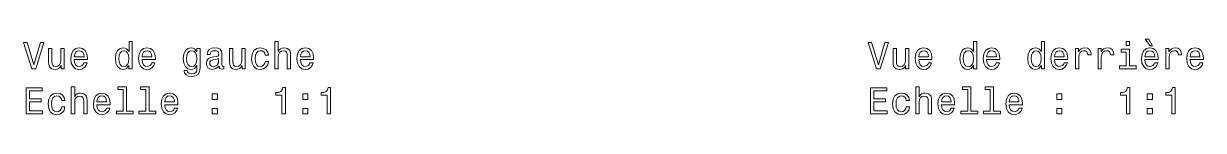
# Model space of a CAD drawing. Extents: x 383 to 866, y 155 to 681.
# Drawn here: x 708 to 866.4, y 384.1 to 394.2 of the extents above; entities that cross this region are included whole.
import ezdxf

# ---------------------------------------------------------------- set-up
doc = ezdxf.new("R2010")
doc.units = 0

msp = doc.modelspace()

# ---------------------------------------------------------------- linework, layer by layer
at = {"color": 7, "lineweight": 13}
for points in [[(710.26, 393.78), (709.39, 390.8), (708.48, 393.78), (708, 393.78), (709.13, 390.28), (709.64, 390.28), (710.74, 393.78)], [(713.47, 392.98), (713.02, 392.98), (713.02, 391.42), (712.97, 391.06), (712.83, 390.79), (712.6, 390.63), (712.3, 390.58), (712.06, 390.62), (711.91, 390.74), (711.83, 390.95), (711.81, 391.24), (711.81, 392.98), (711.36, 392.98), (711.36, 391.2), (711.38, 390.84), (711.47, 390.55), (711.77, 390.28), (712.24, 390.18), (712.49, 390.21), (712.7, 390.31), (712.89, 390.46), (713.04, 390.69), (713.04, 390.28), (713.47, 390.28)], [(714.8, 391.5), (716.58, 391.5), (716.58, 391.71), (716.5, 392.29), (716.28, 392.72), (715.93, 392.98), (715.46, 393.08), (715, 392.98), (714.65, 392.7), (714.42, 392.24), (714.34, 391.63), (714.41, 391.01), (714.64, 390.56), (714.99, 390.28), (715.44, 390.18), (715.84, 390.24), (716.16, 390.42), (716.4, 390.69), (716.53, 391.05), (716.09, 391.05), (716, 390.85), (715.87, 390.7), (715.5, 390.58), (715.21, 390.63), (714.99, 390.81), (714.85, 391.1), (714.8, 391.49)], [(722.15, 390.69), (722.15, 390.28), (722.59, 390.28), (722.59, 393.9), (722.16, 393.9), (722.16, 392.57), (721.82, 392.95), (721.61, 393.04), (721.37, 393.08), (720.95, 392.98), (720.61, 392.7), (720.4, 392.24), (720.32, 391.63), (720.4, 391.02), (720.61, 390.56), (720.95, 390.28), (721.37, 390.18), (721.61, 390.21), (721.82, 390.31)], [(723.91, 391.5), (725.69, 391.5), (725.69, 391.71), (725.61, 392.29), (725.39, 392.72), (725.04, 392.98), (724.57, 393.08), (724.11, 392.98), (723.75, 392.7), (723.53, 392.24), (723.45, 391.63), (723.52, 391.01), (723.75, 390.56), (724.1, 390.28), (724.55, 390.18), (724.94, 390.24), (725.27, 390.42), (725.5, 390.69), (725.64, 391.05), (725.2, 391.05), (725.11, 390.85), (724.98, 390.7), (724.61, 390.58), (724.32, 390.63), (724.1, 390.81), (723.96, 391.1), (723.91, 391.49)], [(731.7, 390.4), (731.7, 392.98), (731.28, 392.98), (731.28, 392.54), (730.93, 392.94), (730.72, 393.04), (730.48, 393.08), (730.05, 392.98), (729.72, 392.7), (729.5, 392.24), (729.43, 391.63), (729.5, 391.02), (729.72, 390.56), (730.05, 390.28), (730.48, 390.18), (730.72, 390.21), (730.93, 390.31), (731.28, 390.69), (731.28, 390.31), (731.24, 390), (731.13, 389.79), (730.92, 389.66), (730.6, 389.61), (730.32, 389.64), (730.12, 389.72), (730.01, 389.85), (729.97, 390.03), (729.54, 390.03), (729.54, 390.01), (729.61, 389.68), (729.81, 389.44), (730.13, 389.29), (730.57, 389.23), (731.1, 389.31), (731.45, 389.52), (731.64, 389.89)], [(734.24, 390.63), (734.24, 390.61), (734.26, 390.44), (734.34, 390.32), (734.66, 390.22), (734.9, 390.26), (734.9, 390.61), (734.8, 390.59), (734.66, 390.66), (734.63, 390.86), (734.63, 392.26), (734.57, 392.62), (734.4, 392.87), (734.09, 393.02), (733.65, 393.08), (733.23, 393.02), (732.92, 392.85), (732.72, 392.58), (732.66, 392.23), (732.66, 392.2), (733.05, 392.2), (733.09, 392.41), (733.2, 392.56), (733.38, 392.65), (733.64, 392.69), (733.89, 392.66), (734.06, 392.58), (734.17, 392.45), (734.2, 392.27), (734.18, 392.06), (734.1, 391.95), (733.9, 391.9), (733.52, 391.86), (733.09, 391.77), (732.78, 391.61), (732.6, 391.36), (732.54, 390.99), (732.59, 390.65), (732.75, 390.41), (733, 390.25), (733.35, 390.19), (733.82, 390.3)], [(737.75, 392.98), (737.31, 392.98), (737.31, 391.42), (737.26, 391.06), (737.11, 390.79), (736.89, 390.63), (736.59, 390.58), (736.35, 390.62), (736.2, 390.74), (736.12, 390.95), (736.09, 391.24), (736.09, 392.98), (735.65, 392.98), (735.65, 391.2), (735.67, 390.84), (735.76, 390.55), (736.05, 390.28), (736.52, 390.18), (736.78, 390.21), (736.99, 390.31), (737.18, 390.46), (737.33, 390.69), (737.33, 390.28), (737.75, 390.28)], [(740.43, 392.09), (740.87, 392.09), (740.77, 392.49), (740.56, 392.81), (740.22, 393), (739.78, 393.08), (739.3, 392.98), (738.93, 392.7), (738.7, 392.24), (738.62, 391.62), (738.69, 391.01), (738.92, 390.56), (739.28, 390.28), (739.77, 390.18), (740.2, 390.25), (740.54, 390.47), (740.77, 390.8), (740.87, 391.24), (740.45, 391.24), (740.37, 390.96), (740.23, 390.75), (740.03, 390.62), (739.78, 390.58), (739.47, 390.64), (739.25, 390.84), (739.12, 391.17), (739.07, 391.64), (739.12, 392.09), (739.26, 392.42), (739.48, 392.62), (739.78, 392.69), (740.04, 392.65), (740.24, 392.53), (740.37, 392.34)], [(741.74, 390.28), (742.18, 390.28), (742.18, 391.84), (742.23, 392.2), (742.37, 392.46), (742.6, 392.62), (742.9, 392.68), (743.15, 392.63), (743.3, 392.49), (743.37, 392.27), (743.4, 391.96), (743.4, 390.28), (743.84, 390.28), (743.84, 392.06), (743.82, 392.41), (743.73, 392.71), (743.43, 392.98), (742.97, 393.08), (742.72, 393.04), (742.5, 392.95), (742.32, 392.8), (742.18, 392.59), (742.18, 393.9), (741.74, 393.9)], [(745.16, 391.5), (746.94, 391.5), (746.94, 391.71), (746.86, 392.29), (746.64, 392.72), (746.29, 392.98), (745.82, 393.08), (745.36, 392.98), (745.01, 392.7), (744.78, 392.24), (744.7, 391.63), (744.77, 391.01), (745, 390.56), (745.35, 390.28), (745.8, 390.18), (746.2, 390.24), (746.52, 390.42), (746.76, 390.69), (746.89, 391.05), (746.45, 391.05), (746.36, 390.85), (746.23, 390.7), (745.86, 390.58), (745.57, 390.63), (745.35, 390.81), (745.21, 391.1), (745.16, 391.49)], [(823.63, 393.78), (822.76, 390.8), (821.85, 393.78), (821.37, 393.78), (822.5, 390.28), (823.01, 390.28), (824.11, 393.78)], [(826.84, 392.98), (826.39, 392.98), (826.39, 391.42), (826.34, 391.06), (826.2, 390.79), (825.97, 390.63), (825.67, 390.58), (825.43, 390.62), (825.28, 390.74), (825.2, 390.95), (825.18, 391.24), (825.18, 392.98), (824.73, 392.98), (824.73, 391.2), (824.75, 390.84), (824.84, 390.55), (825.14, 390.28), (825.61, 390.18), (825.86, 390.21), (826.07, 390.31), (826.26, 390.46), (826.41, 390.69), (826.41, 390.28), (826.84, 390.28)], [(828.17, 391.5), (829.95, 391.5), (829.95, 391.71), (829.87, 392.29), (829.65, 392.72), (829.3, 392.98), (828.83, 393.08), (828.37, 392.98), (828.02, 392.7), (827.79, 392.24), (827.71, 391.63), (827.78, 391.01), (828.01, 390.56), (828.36, 390.28), (828.81, 390.18), (829.21, 390.24), (829.53, 390.42), (829.77, 390.69), (829.9, 391.05), (829.46, 391.05), (829.37, 390.85), (829.24, 390.7), (828.87, 390.58), (828.58, 390.63), (828.36, 390.81), (828.22, 391.1), (828.17, 391.49)], [(835.52, 390.69), (835.52, 390.28), (835.96, 390.28), (835.96, 393.9), (835.53, 393.9), (835.53, 392.57), (835.19, 392.95), (834.98, 393.04), (834.74, 393.08), (834.32, 392.98), (833.98, 392.7), (833.77, 392.24), (833.69, 391.63), (833.77, 391.02), (833.98, 390.56), (834.32, 390.28), (834.74, 390.18), (834.98, 390.21), (835.19, 390.31)], [(837.28, 391.5), (839.06, 391.5), (839.06, 391.71), (838.98, 392.29), (838.76, 392.72), (838.41, 392.98), (837.94, 393.08), (837.48, 392.98), (837.12, 392.7), (836.9, 392.24), (836.82, 391.63), (836.89, 391.01), (837.12, 390.56), (837.47, 390.28), (837.92, 390.18), (838.31, 390.24), (838.64, 390.42), (838.87, 390.69), (839.01, 391.05), (838.57, 391.05), (838.48, 390.85), (838.35, 390.7), (837.98, 390.58), (837.69, 390.63), (837.47, 390.81), (837.33, 391.1), (837.28, 391.49)], [(844.63, 390.69), (844.63, 390.28), (845.07, 390.28), (845.07, 393.9), (844.63, 393.9), (844.63, 392.57), (844.3, 392.95), (844.09, 393.04), (843.85, 393.08), (843.42, 392.98), (843.09, 392.7), (842.87, 392.24), (842.8, 391.63), (842.87, 391.02), (843.09, 390.56), (843.42, 390.28), (843.85, 390.18), (844.09, 390.21), (844.3, 390.31)], [(846.39, 391.5), (848.16, 391.5), (848.17, 391.71), (848.09, 392.29), (847.87, 392.72), (847.51, 392.98), (847.04, 393.08), (846.59, 392.98), (846.23, 392.7), (846.01, 392.24), (845.92, 391.63), (846, 391.01), (846.23, 390.56), (846.58, 390.28), (847.03, 390.18), (847.42, 390.24), (847.75, 390.42), (847.98, 390.69), (848.12, 391.05), (847.68, 391.05), (847.59, 390.85), (847.46, 390.7), (847.08, 390.58), (846.8, 390.63), (846.58, 390.81), (846.44, 391.1), (846.39, 391.49)], [(849.2, 390.28), (849.65, 390.28), (849.65, 391.82), (849.69, 392.2), (849.83, 392.46), (850.05, 392.63), (850.35, 392.68), (850.57, 392.65), (850.74, 392.54), (850.84, 392.37), (850.87, 392.14), (851.32, 392.14), (851.26, 392.55), (851.09, 392.84), (850.82, 393.02), (850.44, 393.08), (850.18, 393.04), (849.96, 392.94), (849.76, 392.77), (849.61, 392.53), (849.61, 392.98), (849.2, 392.98)], [(852.24, 390.28), (852.68, 390.28), (852.68, 391.82), (852.73, 392.2), (852.86, 392.46), (853.09, 392.63), (853.38, 392.68), (853.61, 392.65), (853.77, 392.54), (853.87, 392.37), (853.91, 392.14), (854.36, 392.14), (854.3, 392.55), (854.13, 392.84), (853.85, 393.02), (853.47, 393.08), (853.22, 393.04), (853, 392.94), (852.8, 392.77), (852.64, 392.53), (852.64, 392.98), (852.24, 392.98)], [(856.46, 390.65), (856.46, 392.89), (855.33, 392.89), (855.33, 392.51), (856.02, 392.51), (856.02, 390.65), (855.11, 390.65), (855.11, 390.28), (857.38, 390.28), (857.38, 390.65)], [(856.48, 393.9), (856.01, 393.9), (856.01, 393.39), (856.48, 393.39)], [(858.53, 391.5), (860.31, 391.5), (860.31, 391.71), (860.23, 392.29), (860.01, 392.72), (859.66, 392.98), (859.19, 393.08), (858.73, 392.98), (858.38, 392.7), (858.15, 392.24), (858.07, 391.63), (858.14, 391.01), (858.37, 390.56), (858.72, 390.28), (859.17, 390.18), (859.57, 390.24), (859.89, 390.42), (860.13, 390.69), (860.26, 391.05), (859.82, 391.05), (859.73, 390.85), (859.6, 390.7), (859.23, 390.58), (858.94, 390.63), (858.72, 390.81), (858.58, 391.1), (858.53, 391.49)], [(859.55, 393.35), (859.04, 394.21), (858.55, 394.21), (859.25, 393.35)], [(861.35, 390.28), (861.79, 390.28), (861.79, 391.82), (861.84, 392.2), (861.97, 392.46), (862.19, 392.63), (862.49, 392.68), (862.71, 392.65), (862.88, 392.54), (862.98, 392.37), (863.02, 392.14), (863.46, 392.14), (863.4, 392.55), (863.24, 392.84), (862.96, 393.02), (862.58, 393.08), (862.33, 393.04), (862.1, 392.94), (861.91, 392.77), (861.75, 392.53), (861.75, 392.98), (861.35, 392.98)], [(864.6, 391.5), (866.38, 391.5), (866.38, 391.71), (866.3, 392.29), (866.08, 392.72), (865.73, 392.98), (865.26, 393.08), (864.8, 392.98), (864.45, 392.7), (864.22, 392.24), (864.14, 391.63), (864.22, 391.01), (864.44, 390.56), (864.79, 390.28), (865.25, 390.18), (865.64, 390.24), (865.96, 390.42), (866.2, 390.69), (866.33, 391.05), (865.9, 391.05), (865.8, 390.85), (865.67, 390.7), (865.3, 390.58), (865.01, 390.63), (864.8, 390.81), (864.66, 391.1), (864.6, 391.49)], [(714.8, 391.87), (714.86, 392.22), (714.99, 392.48), (715.2, 392.64), (715.47, 392.69), (715.74, 392.64), (715.95, 392.48), (716.07, 392.22), (716.12, 391.87)], [(721.45, 392.68), (721.74, 392.61), (721.96, 392.41), (722.09, 392.09), (722.15, 391.63), (722.09, 391.17), (721.96, 390.84), (721.74, 390.64), (721.45, 390.58), (721.17, 390.64), (720.96, 390.84), (720.82, 391.18), (720.77, 391.63), (720.82, 392.08), (720.96, 392.41), (721.17, 392.61)], [(723.91, 391.87), (723.97, 392.22), (724.1, 392.48), (724.31, 392.64), (724.58, 392.69), (724.85, 392.64), (725.06, 392.48), (725.18, 392.22), (725.23, 391.87)], [(729.89, 391.63), (729.93, 392.08), (730.07, 392.41), (730.28, 392.61), (730.56, 392.68), (730.86, 392.61), (731.08, 392.41), (731.22, 392.08), (731.27, 391.63), (731.22, 391.17), (731.08, 390.84), (730.86, 390.64), (730.56, 390.58), (730.28, 390.64), (730.07, 390.84), (729.93, 391.18)], [(734.19, 391.22), (734.13, 390.96), (733.97, 390.76), (733.72, 390.63), (733.43, 390.58), (733.24, 390.61), (733.1, 390.69), (733.01, 390.83), (732.99, 391.03), (733.01, 391.2), (733.09, 391.33), (733.41, 391.47), (733.82, 391.53), (734.19, 391.65)], [(745.16, 391.87), (745.22, 392.22), (745.35, 392.48), (745.56, 392.64), (745.83, 392.69), (746.1, 392.64), (746.31, 392.48), (746.43, 392.22), (746.48, 391.87)], [(828.17, 391.87), (828.23, 392.22), (828.36, 392.48), (828.57, 392.64), (828.84, 392.69), (829.11, 392.64), (829.32, 392.48), (829.44, 392.22), (829.49, 391.87)], [(834.82, 392.68), (835.11, 392.61), (835.33, 392.41), (835.46, 392.09), (835.52, 391.63), (835.46, 391.17), (835.33, 390.84), (835.11, 390.64), (834.82, 390.58), (834.54, 390.64), (834.33, 390.84), (834.19, 391.18), (834.14, 391.63), (834.19, 392.08), (834.33, 392.41), (834.54, 392.61)], [(837.28, 391.87), (837.34, 392.22), (837.47, 392.48), (837.68, 392.64), (837.95, 392.69), (838.22, 392.64), (838.43, 392.48), (838.55, 392.22), (838.6, 391.87)], [(843.93, 392.68), (844.22, 392.61), (844.44, 392.41), (844.57, 392.09), (844.62, 391.63), (844.57, 391.17), (844.44, 390.84), (844.22, 390.64), (843.93, 390.58), (843.65, 390.64), (843.44, 390.84), (843.3, 391.18), (843.25, 391.63), (843.3, 392.08), (843.44, 392.41), (843.65, 392.61)], [(846.39, 391.87), (846.44, 392.22), (846.58, 392.48), (846.79, 392.64), (847.06, 392.69), (847.33, 392.64), (847.53, 392.48), (847.66, 392.22), (847.7, 391.87)], [(858.53, 391.87), (858.59, 392.22), (858.72, 392.48), (858.93, 392.64), (859.2, 392.69), (859.47, 392.64), (859.68, 392.48), (859.8, 392.22), (859.85, 391.87)], [(864.6, 391.87), (864.66, 392.22), (864.8, 392.48), (865, 392.64), (865.28, 392.69), (865.54, 392.64), (865.75, 392.48), (865.88, 392.22), (865.92, 391.87)], [(708.33, 384.23), (710.55, 384.23), (710.55, 384.65), (708.79, 384.65), (708.79, 385.84), (710.35, 385.84), (710.35, 386.26), (708.79, 386.26), (708.79, 387.3), (710.51, 387.3), (710.51, 387.73), (708.33, 387.73)], [(713.1, 386.04), (713.54, 386.04), (713.45, 386.44), (713.23, 386.76), (712.9, 386.96), (712.46, 387.03), (711.97, 386.93), (711.6, 386.65), (711.37, 386.19), (711.29, 385.57), (711.37, 384.96), (711.59, 384.51), (711.95, 384.23), (712.44, 384.13), (712.88, 384.21), (713.21, 384.42), (713.45, 384.75), (713.55, 385.2), (713.12, 385.2), (713.05, 384.91), (712.91, 384.7), (712.7, 384.57), (712.46, 384.53), (712.15, 384.6), (711.93, 384.8), (711.79, 385.13), (711.75, 385.59), (711.79, 386.04), (711.93, 386.37), (712.16, 386.57), (712.46, 386.64), (712.72, 386.6), (712.92, 386.48), (713.05, 386.29)], [(714.41, 384.23), (714.86, 384.23), (714.86, 385.79), (714.9, 386.15), (715.05, 386.41), (715.28, 386.57), (715.58, 386.63), (715.82, 386.58), (715.97, 386.45), (716.05, 386.22), (716.07, 385.92), (716.07, 384.23), (716.52, 384.23), (716.52, 386.01), (716.5, 386.37), (716.41, 386.66), (716.11, 386.94), (715.64, 387.03), (715.39, 387), (715.18, 386.9), (714.99, 386.75), (714.86, 386.54), (714.86, 387.85), (714.41, 387.85)], [(717.84, 385.45), (719.61, 385.45), (719.62, 385.66), (719.54, 386.24), (719.32, 386.67), (718.96, 386.94), (718.49, 387.03), (718.04, 386.93), (717.68, 386.65), (717.46, 386.19), (717.37, 385.58), (717.45, 384.96), (717.68, 384.51), (718.02, 384.23), (718.48, 384.13), (718.87, 384.2), (719.2, 384.37), (719.43, 384.64), (719.57, 385), (719.13, 385), (719.04, 384.8), (718.91, 384.65), (718.53, 384.53), (718.25, 384.59), (718.03, 384.76), (717.89, 385.05), (717.84, 385.44)], [(717.84, 385.83), (717.89, 386.17), (718.03, 386.43), (718.24, 386.59), (718.51, 386.64), (718.78, 386.59), (718.98, 386.43), (719.11, 386.17), (719.15, 385.83)], [(721.37, 387.48), (721.37, 384.6), (720.46, 384.6), (720.46, 384.23), (722.72, 384.23), (722.72, 384.6), (721.81, 384.6), (721.81, 387.85), (720.67, 387.85), (720.67, 387.48)], [(724.4, 387.48), (724.4, 384.6), (723.49, 384.6), (723.49, 384.23), (725.76, 384.23), (725.76, 384.6), (724.85, 384.6), (724.85, 387.85), (723.71, 387.85), (723.71, 387.48)], [(726.95, 385.45), (728.72, 385.45), (728.73, 385.66), (728.65, 386.24), (728.42, 386.67), (728.07, 386.94), (727.6, 387.03), (727.14, 386.93), (726.79, 386.65), (726.56, 386.19), (726.48, 385.58), (726.56, 384.96), (726.79, 384.51), (727.13, 384.23), (727.59, 384.13), (727.98, 384.2), (728.3, 384.37), (728.54, 384.64), (728.68, 385), (728.24, 385), (728.15, 384.8), (728.02, 384.65), (727.64, 384.53), (727.35, 384.59), (727.14, 384.76), (727, 385.05), (726.95, 385.44)], [(726.95, 385.83), (727, 386.17), (727.14, 386.43), (727.34, 386.59), (727.62, 386.64), (727.88, 386.59), (728.09, 386.43), (728.22, 386.17), (728.26, 385.83)], [(733.33, 386.18), (734.02, 386.18), (734.02, 386.94), (733.33, 386.94)], [(742.69, 384.23), (743.15, 384.23), (743.15, 387.75), (742.81, 387.75), (742.72, 387.45), (742.54, 387.24), (742.26, 387.12), (741.87, 387.08), (741.87, 386.72), (742.69, 386.72)], [(745.47, 386.18), (746.17, 386.18), (746.17, 386.94), (745.47, 386.94)], [(748.76, 384.23), (749.22, 384.23), (749.22, 387.75), (748.88, 387.75), (748.79, 387.45), (748.61, 387.24), (748.33, 387.12), (747.95, 387.08), (747.95, 386.72), (748.76, 386.72)], [(821.7, 384.23), (823.92, 384.23), (823.92, 384.65), (822.16, 384.65), (822.16, 385.84), (823.72, 385.84), (823.72, 386.26), (822.16, 386.26), (822.16, 387.3), (823.88, 387.3), (823.88, 387.73), (821.7, 387.73)], [(826.47, 386.04), (826.91, 386.04), (826.82, 386.44), (826.6, 386.76), (826.27, 386.96), (825.83, 387.03), (825.34, 386.93), (824.98, 386.65), (824.74, 386.19), (824.66, 385.57), (824.74, 384.96), (824.96, 384.51), (825.32, 384.23), (825.81, 384.13), (826.25, 384.21), (826.58, 384.42), (826.82, 384.75), (826.92, 385.2), (826.49, 385.2), (826.42, 384.91), (826.28, 384.7), (826.07, 384.57), (825.83, 384.53), (825.52, 384.6), (825.3, 384.8), (825.16, 385.13), (825.12, 385.59), (825.16, 386.04), (825.3, 386.37), (825.53, 386.57), (825.83, 386.64), (826.09, 386.6), (826.29, 386.48), (826.42, 386.29)], [(827.78, 384.23), (828.23, 384.23), (828.23, 385.79), (828.27, 386.15), (828.42, 386.41), (828.65, 386.57), (828.95, 386.63), (829.19, 386.58), (829.34, 386.45), (829.42, 386.22), (829.44, 385.92), (829.44, 384.23), (829.89, 384.23), (829.89, 386.01), (829.87, 386.37), (829.78, 386.66), (829.48, 386.94), (829.01, 387.03), (828.76, 387), (828.55, 386.9), (828.36, 386.75), (828.23, 386.54), (828.23, 387.85), (827.78, 387.85)], [(831.21, 385.45), (832.98, 385.45), (832.99, 385.66), (832.91, 386.24), (832.69, 386.67), (832.33, 386.94), (831.86, 387.03), (831.41, 386.93), (831.05, 386.65), (830.83, 386.19), (830.74, 385.58), (830.82, 384.96), (831.05, 384.51), (831.4, 384.23), (831.85, 384.13), (832.24, 384.2), (832.57, 384.37), (832.8, 384.64), (832.94, 385), (832.5, 385), (832.41, 384.8), (832.28, 384.65), (831.9, 384.53), (831.62, 384.59), (831.4, 384.76), (831.26, 385.05), (831.21, 385.44)], [(831.21, 385.83), (831.26, 386.17), (831.4, 386.43), (831.61, 386.59), (831.88, 386.64), (832.15, 386.59), (832.35, 386.43), (832.48, 386.17), (832.52, 385.83)], [(834.74, 387.48), (834.74, 384.6), (833.83, 384.6), (833.83, 384.23), (836.09, 384.23), (836.09, 384.6), (835.18, 384.6), (835.18, 387.85), (834.04, 387.85), (834.04, 387.48)], [(837.77, 387.48), (837.77, 384.6), (836.86, 384.6), (836.86, 384.23), (839.13, 384.23), (839.13, 384.6), (838.22, 384.6), (838.22, 387.85), (837.08, 387.85), (837.08, 387.48)], [(840.32, 385.45), (842.09, 385.45), (842.1, 385.66), (842.02, 386.24), (841.79, 386.67), (841.44, 386.94), (840.97, 387.03), (840.51, 386.93), (840.16, 386.65), (839.93, 386.19), (839.85, 385.58), (839.93, 384.96), (840.16, 384.51), (840.5, 384.23), (840.96, 384.13), (841.35, 384.2), (841.67, 384.37), (841.91, 384.64), (842.05, 385), (841.61, 385), (841.52, 384.8), (841.39, 384.65), (841.01, 384.53), (840.73, 384.59), (840.51, 384.76), (840.37, 385.05), (840.32, 385.44)], [(840.32, 385.83), (840.37, 386.17), (840.51, 386.43), (840.71, 386.59), (840.99, 386.64), (841.25, 386.59), (841.46, 386.43), (841.59, 386.17), (841.63, 385.83)], [(846.7, 386.18), (847.39, 386.18), (847.39, 386.94), (846.7, 386.94)], [(856.06, 384.23), (856.52, 384.23), (856.52, 387.75), (856.18, 387.75), (856.09, 387.45), (855.91, 387.24), (855.63, 387.12), (855.24, 387.08), (855.24, 386.72), (856.06, 386.72)], [(858.84, 386.18), (859.54, 386.18), (859.54, 386.94), (858.84, 386.94)], [(862.13, 384.23), (862.59, 384.23), (862.59, 387.75), (862.25, 387.75), (862.16, 387.45), (861.98, 387.24), (861.7, 387.12), (861.32, 387.08), (861.32, 386.72), (862.13, 386.72)], [(733.33, 384.23), (734.02, 384.23), (734.02, 384.98), (733.33, 384.98)], [(745.47, 384.23), (746.17, 384.23), (746.17, 384.98), (745.47, 384.98)], [(846.7, 384.23), (847.39, 384.23), (847.39, 384.98), (846.7, 384.98)], [(858.84, 384.23), (859.54, 384.23), (859.54, 384.98), (858.84, 384.98)]]:
    msp.add_lwpolyline(points, close=True, dxfattribs=at)

doc.saveas('drawing.dxf')
